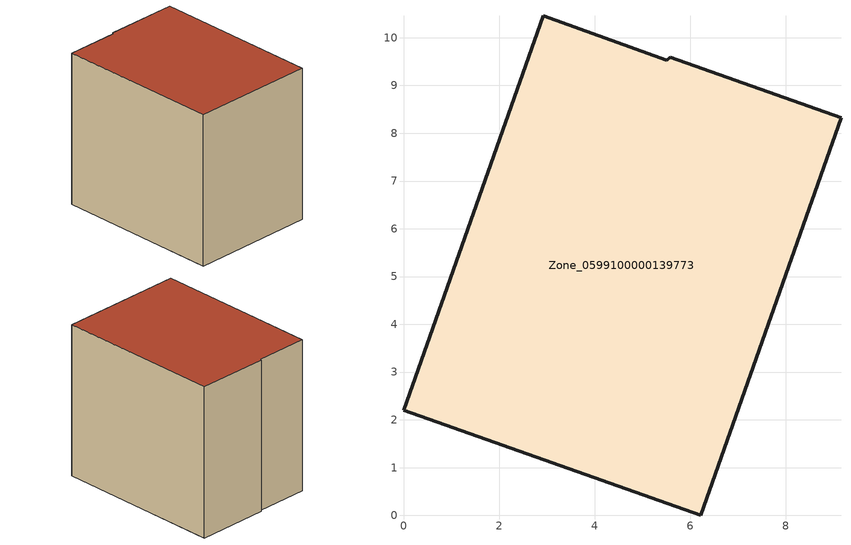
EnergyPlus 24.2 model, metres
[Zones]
Zone_0599100000139773
 floor ground (C_G): 2.92,10.46 5.52,9.53 5.59,9.59 9.16,8.33 6.22,0 0,2.2 z0.54
 wall outside (C_F): 6.22,0 9.16,8.33 5.59,9.59 5.52,9.53 2.92,10.46 0,2.2 6.22,0 z0.54:8.61
 roof outside (C_R): 5.52,9.53 2.92,10.46 0,2.2 6.22,0 9.16,8.33 5.59,9.59 z8.61
[BUILDING]
Pand.0599100000139773: North Axis=0; Terrain=City; Loads Convergence Tolerance Value=0.04; Temperature Convergence Tolerance Value=0.4; Solar Distribution=FullExterior; Maximum Number of Warmup Days=25; Minimum Number of Warmup Days=1
[Site:Location]
Rotterdam.The.Hague.AP_ZH_NLD Design_Conditions: Latitude=51.96; Longitude=4.45; Time Zone=1; Elevation=-4.5
[SITE:GROUNDTEMPERATURE:BUILDINGSURFACE]
18, 18, 18, 18, 18, 18, 18, 18, 18, 18, 18, 18
[MATERIAL] Thermal Absorptance=0.9; Solar Absorptance=0.7; Visible Absorptance=0.7
Name | Roughness | Thickness | Conductivity | Density | Specific Heat
G.TI.1965-1974 | MediumSmooth | 0.15 | 0.882353 | 540 | 1210
F.TI.1965-1974 | Rough | 0.3 | 0.697674 | 1920 | 840
R.TI.1965-1974 | MediumRough | 0.2 | 0.232558 | 1500 | 1000
[CONSTRUCTION]
C_G: G.TI.1965-1974
C_F: F.TI.1965-1974
C_R: R.TI.1965-1974
[ZONE]
Zone_0599100000139773: Type=1; Multiplier=1; Ceiling Height=Autocalculate; Volume=Autocalculate; Floor Area=autocalculate; Part of Total Floor Area=Yes
[ZONEINFILTRATION:DESIGNFLOWRATE]
Infil_Zone_0599100000139773: Zone or ZoneList or Space or SpaceList=Zone_0599100000139773; Schedule=AlwaysOn; Design Flow Rate Calculation Method=Flow/Area; Flow Rate per Floor Area=0.003; Constant Term Coefficient=1; Temperature Term Coefficient=0; Velocity Term Coefficient=0; Velocity Squared Term Coefficient=0
[HVACTEMPLATE:ZONE:IDEALLOADSAIRSYSTEM]
Zone_0599100000139773: Maximum Heating Supply Air Temperature=50; Minimum Cooling Supply Air Temperature=13; Maximum Heating Supply Air Humidity Ratio=0.0156; Minimum Cooling Supply Air Humidity Ratio=0.0077; Heating Limit=NoLimit; Cooling Limit=NoLimit; Dehumidification Control Type=ConstantSensibleHeatRatio; Cooling Sensible Heat Ratio=0.7; Dehumidification Setpoint=60; Humidification Control Type=None; Humidification Setpoint=30; Outdoor Air Method=None; Outdoor Air Flow Rate per Person=0.00944; Outdoor Air Flow Rate per Zone Floor Area=0; Outdoor Air Flow Rate per Zone=0; Demand Controlled Ventilation Type=None; Outdoor Air Economizer Type=NoEconomizer; Heat Recovery Type=None; Sensible Heat Recovery Effectiveness=0.7; Latent Heat Recovery Effectiveness=0.65
[ZONECONTROL:THERMOSTAT]
ThermostatControl_Zone_0599100000139773: Zone or ZoneList=Zone_0599100000139773; Control Type Schedule=DualSetpointControlType; Control 1=Thermostat_Zone_0599100000139773; Temperature Difference Between Cutout And Setpoint=0
[THERMOSTATSETPOINT:DUALSETPOINT]
Thermostat_Zone_0599100000139773: Heating Setpoint Temperature Schedule=HeatingSetpoint_Zone_0599100000139773; Cooling Setpoint Temperature Schedule=CoolingSetpoint_Zone_0599100000139773
[SCHEDULE:COMPACT]
HeatingSetpoint_Zone_0599100000139773: Through: 12/31, For: AllDays, Until: 24:00, 21
CoolingSetpoint_Zone_0599100000139773: Through: 12/31, For: AllDays, Until: 24:00, 24
DualSetpointControlType: Through: 12/31, For: AllDays, Until: 24:00, 4
AlwaysOn: Through: 12/31, For: AllDays, Until: 24:00, 1
